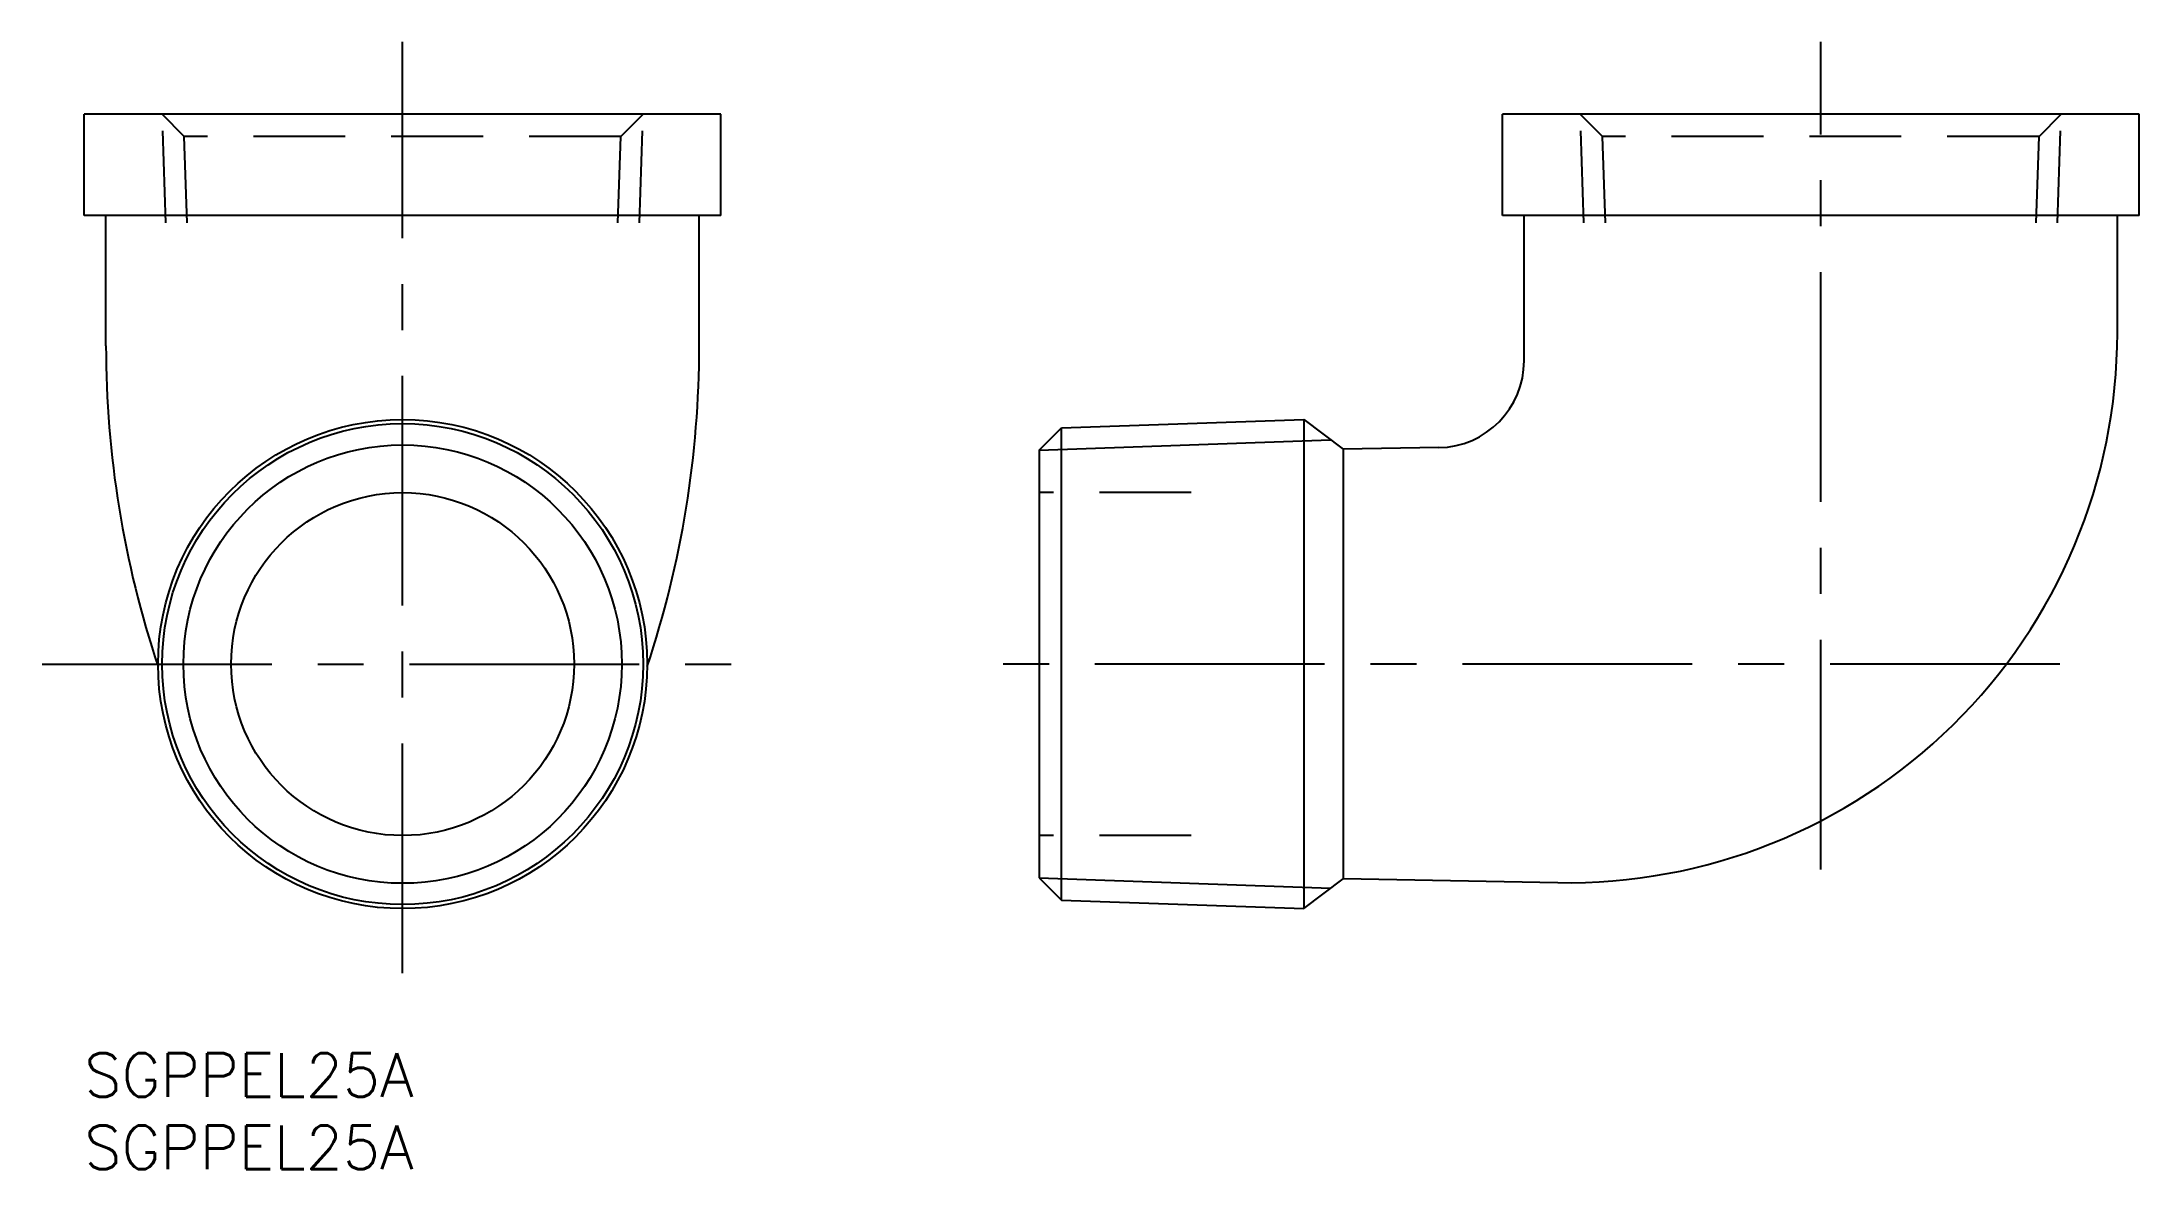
# Model space of a CAD drawing. Extents: x -3 to 142, y -8 to 70.
import ezdxf

# ---------------------------------------------------------------- set-up
doc = ezdxf.new("R2010")
doc.units = 0
doc.header["$LTSCALE"] = 0.5
doc.linetypes.add('CENTER', pattern=[50.8, 31.75, -6.35, 6.35, -6.35])
doc.linetypes.add('DASHED', pattern=[19.05, 12.7, -6.35])
for name, color, linetype in [('MSM_CENTER', 1, 'CENTER'), ('MSM_CONTINUOUS', 7, 'CONTINUOUS'), ('MSM_DASHED', 4, 'DASHED'), ('MSM_NARROW', 5, 'CONTINUOUS'), ('MSM_PART_NUMBER', 7, 'CONTINUOUS')]:
    doc.layers.add(name, color=color, linetype=linetype)
doc.styles.get("Standard").update_dxf_attribs({"font": 'txt.shx', "height": 3, "bigfont": 'bigfont.shx'})

# ---------------------------------------------------------------- blocks, each defined once
blk = doc.blocks.new('*U7')
at = {"layer": 'MSM_PART_NUMBER'}
blk.add_text('SGPPEL25A', height=3, dxfattribs=at).set_placement((0, -3))
blk = doc.blocks.new('*U8')
at = {"layer": 'MSM_PART_NUMBER'}
blk.add_text('SGPPEL25A', height=3, dxfattribs=at).set_placement((0, -8))

msp = doc.modelspace()

# ---------------------------------------------------------------- linework, layer by layer
at = {"layer": 'MSM_CENTER'}
for p, q in [((22, 5.54), (22, 69.9)), ((120, 12.71), (120, 69.9)), ((-2.92, 26.9), (46.92, 26.9)), ((136.52, 26.9), (61, 26.9))]:
    msp.add_line(p, q, dxfattribs=at)
at = {"layer": 'MSM_CONTINUOUS'}
for p, q in [((44, 64.9), (0, 64.9)), ((0, 57.9), (0, 64.9)), ((44, 57.9), (44, 64.9)), ((142, 64.9), (98, 64.9)), ((98, 57.9), (98, 64.9)), ((142, 57.9), (142, 64.9)), ((44, 57.9), (0, 57.9)), ((1.5, 48.9), (1.5, 57.9)), ((42.5, 48.9), (42.5, 57.9)), ((142, 57.9), (98, 57.9)), ((99.5, 47.86), (99.5, 57.9)), ((140.5, 49.79), (140.5, 57.9)), ((67.53, 43.22), (84.28, 43.8)), ((84.28, 43.8), (87, 41.75)), ((84.28, 43.8), (84.28, 10)), ((66, 41.68), (67.53, 43.22)), ((67.53, 10.58), (67.53, 43.22)), ((66, 41.68), (66, 12.12)), ((93.6, 41.86), (87, 41.75)), ((87, 41.75), (87, 12.05)), ((66, 12.12), (67.53, 10.58)), ((84.28, 10), (87, 12.05)), ((101.84, 11.79), (87, 12.05)), ((67.53, 10.58), (84.28, 10))]:
    msp.add_line(p, q, dxfattribs=at)
for radius in [16.9, 16.62, 11.85]:
    msp.add_circle((22, 26.9), radius, dxfattribs=at)
for centre, radius, start, end in [((102.5, 49.79), 38, 269, 0), ((71.5, 48.9), 70, 180, 198.4572), ((-27.5, 48.9), 70, 341.5428, 0), ((93.5, 47.86), 6, 271, 0.0001)]:
    msp.add_arc(centre, radius, start, end, dxfattribs=at)
at = {"layer": 'MSM_DASHED'}
for p, q in [((6.91, 63.37), (5.38, 64.9)), ((5.64, 57.4), (5.38, 64.9)), ((37.09, 63.37), (38.62, 64.9)), ((38.36, 57.4), (38.62, 64.9)), ((103.64, 57.4), (103.38, 64.9)), ((104.91, 63.37), (103.38, 64.9)), ((135.09, 63.37), (136.62, 64.9)), ((136.36, 57.4), (136.62, 64.9)), ((37.09, 63.37), (6.91, 63.37)), ((7.12, 57.4), (6.91, 63.37)), ((36.88, 57.4), (37.09, 63.37)), ((135.09, 63.37), (104.91, 63.37)), ((105.12, 57.4), (104.91, 63.37)), ((134.88, 57.4), (135.09, 63.37)), ((76.5, 38.75), (66, 38.75)), ((76.5, 15.05), (66, 15.05))]:
    msp.add_line(p, q, dxfattribs=at)
at = {"layer": 'MSM_NARROW'}
for p, q in [((66, 41.68), (86.12, 42.39)), ((66, 12.12), (86.12, 11.41))]:
    msp.add_line(p, q, dxfattribs=at)
msp.add_circle((22, 26.9), 15.15, dxfattribs=at)

# ---------------------------------------------------------------- block references
at = {"layer": 'MSM_CONTINUOUS'}
for name in ['*U7', '*U8']:
    msp.add_blockref(name, (0, 0), dxfattribs=at)

doc.saveas('drawing.dxf')
